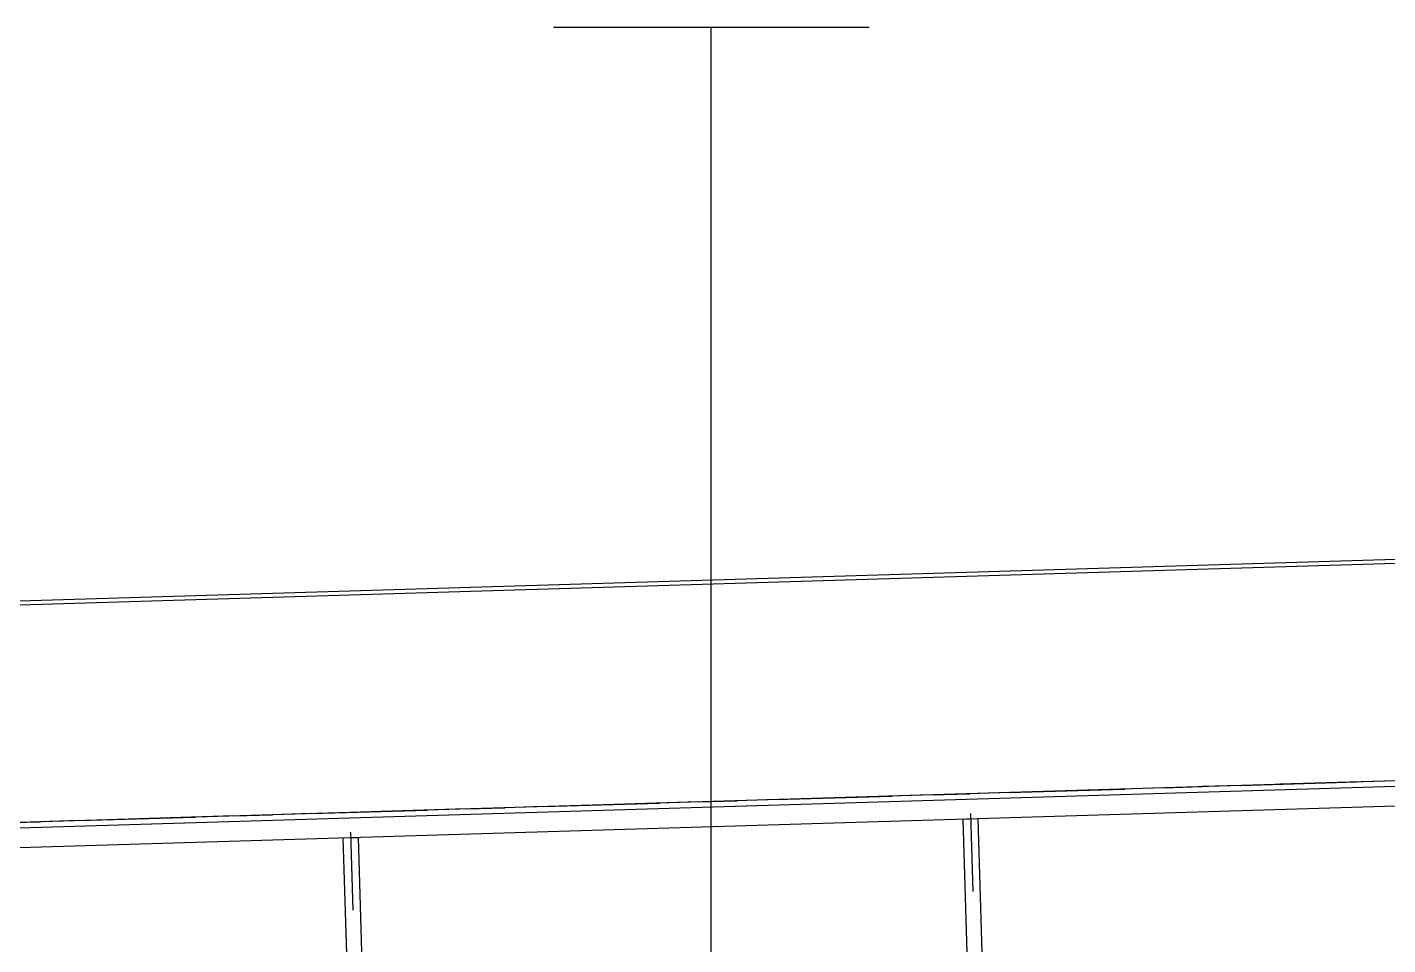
# Model space of a CAD drawing. Header units: millimetres. Extents: x 2368 to 8313, y 7493 to 11698.
# Drawn here: x 4870.94 to 4906.04, y 11472.08 to 11495.74 of the extents above; entities that cross this region are included whole.
import ezdxf

# ---------------------------------------------------------------- set-up
doc = ezdxf.new("R2010")
doc.units = ezdxf.units.MM
for name, pattern in [('CENTER', [50.8, 31.75, -6.35, 6.35, -6.35]), ('XKITLINE00', [0]), ('XKITLINE03', [6, 3, -1, 1, -1])]:
    doc.linetypes.add(name, pattern=pattern)

msp = doc.modelspace()

# ---------------------------------------------------------------- linework, layer by layer
at = {"color": 3, "linetype": 'XKITLINE00'}
msp.add_line((4884.5143, 11495.735), (4892.6621, 11495.735), dxfattribs=at)
at = {"color": 6, "linetype": 'CENTER'}
msp.add_line((4888.5882, 10907.5139), (4888.5882, 11495.735), dxfattribs=at)
at = {"color": 8, "linetype": 'XKITLINE00'}
for p, q in [((5175.9562, 11490.151), (4842.1084, 11480.0713)), ((5175.9593, 11490.051), (4842.1114, 11479.9714)), ((5176.1283, 11484.4536), (4842.2804, 11474.3739)), ((5176.1327, 11484.3051), (4842.2849, 11474.2255)), ((5176.148, 11483.8005), (4842.3001, 11473.7209)), ((4895.0761, 11475.3144), (4895.0762, 11475.3101)), ((4895.476, 11475.3221), (4895.0762, 11475.3101)), ((4895.5986, 11471.2636), (4895.4759, 11475.3265)), ((4895.0762, 11475.3101), (4895.1988, 11471.2515)), ((4879.0834, 11474.8316), (4879.0835, 11474.8272)), ((4879.4833, 11474.8393), (4879.0835, 11474.8272)), ((4879.0835, 11474.8272), (4879.206, 11470.7686)), ((4879.6059, 11470.7807), (4879.4832, 11474.8436))]:
    msp.add_line(p, q, dxfattribs=at)
at = {"color": 8, "linetype": 'XKITLINE03'}
for p, q in [((4842.2803, 11474.3739), (5176.1282, 11484.4536)), ((5176.1283, 11484.4536), (4842.2804, 11474.3739)), ((4895.2719, 11475.4536), (4895.3323, 11473.4545)), ((4895.272, 11475.4536), (4895.3323, 11473.4546)), ((4879.2792, 11474.9708), (4879.3395, 11472.9716)), ((4879.2793, 11474.9708), (4879.3396, 11472.9717))]:
    msp.add_line(p, q, dxfattribs=at)
at = {"color": 8, "linetype": 'XKITLINE00'}
for centre in [(4895.2719, 11475.4536), (4895.272, 11475.4536), (4879.2792, 11474.9708), (4879.2793, 11474.9708)]:
    msp.add_circle(centre, 0.004, dxfattribs=at)

doc.saveas('drawing.dxf')
